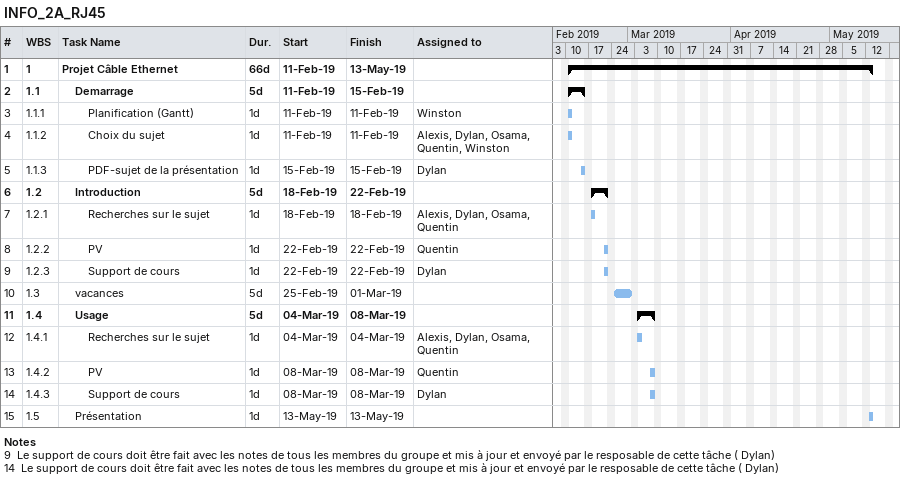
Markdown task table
INFO_2A_RJ45

| ID | WBS | Task | Duration | Start | Finish | Resources |
|---|---|---|---|---|---|---|
| 1 | 1 | **Projet Câble Ethernet** | 66d | 2019-02-11 | 2019-05-13 |  |
| 2 | 1.1 | **Demarrage** | 5d | 2019-02-11 | 2019-02-15 |  |
| 3 | 1.1.1 | Planification (Gantt) | 1d | 2019-02-11 | 2019-02-11 | Winston |
| 4 | 1.1.2 | Choix du sujet | 1d | 2019-02-11 | 2019-02-11 | Alexis, Dylan, Osama, Quentin, Winston |
| 5 | 1.1.3 | PDF-sujet de la présentation | 1d | 2019-02-15 | 2019-02-15 | Dylan |
| 6 | 1.2 | **Introduction** | 5d | 2019-02-18 | 2019-02-22 |  |
| 7 | 1.2.1 | Recherches sur le sujet | 1d | 2019-02-18 | 2019-02-18 | Alexis, Dylan, Osama, Quentin |
| 8 | 1.2.2 | PV | 1d | 2019-02-22 | 2019-02-22 | Quentin |
| 9 | 1.2.3 | Support de cours | 1d | 2019-02-22 | 2019-02-22 | Dylan |
| 10 | 1.3 | vacances | 5d | 2019-02-25 | 2019-03-01 |  |
| 11 | 1.4 | **Usage** | 5d | 2019-03-04 | 2019-03-08 |  |
| 12 | 1.4.1 | Recherches sur le sujet | 1d | 2019-03-04 | 2019-03-04 | Alexis, Dylan, Osama, Quentin |
| 13 | 1.4.2 | PV | 1d | 2019-03-08 | 2019-03-08 | Quentin |
| 14 | 1.4.3 | Support de cours | 1d | 2019-03-08 | 2019-03-08 | Dylan |
| 15 | 1.5 | Présentation | 1d | 2019-05-13 | 2019-05-13 |  |

Notes
- 9: Le support de cours doit être fait avec les notes de tous les membres du groupe et mis à jour et envoyé par le resposable de cette tâche ( Dylan)
- 14: Le support de cours doit être fait avec les notes de tous les membres du groupe et mis à jour et envoyé par le resposable de cette tâche ( Dylan)
